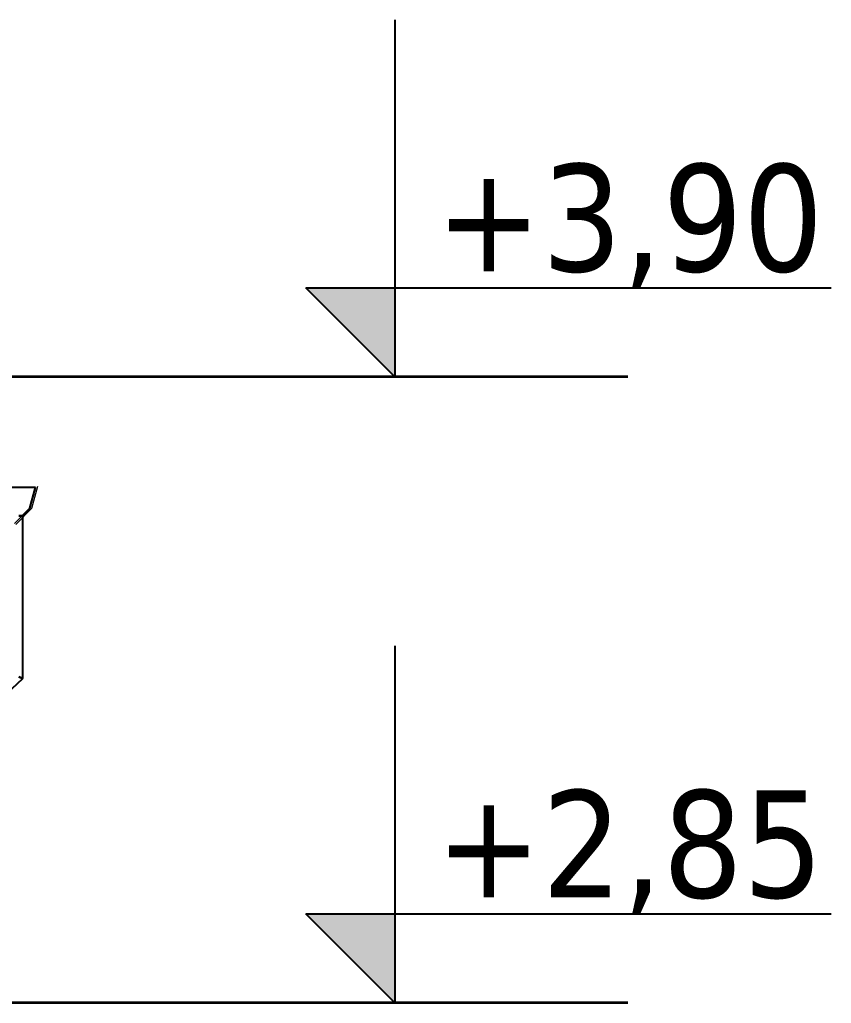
# Model space of a CAD drawing. Header units: millimetres. Extents: x 4647 to 73915, y -13612 to -8141.
# Drawn here: x 7475.7 to 7611.9, y -10788.6 to -10623.6 of the extents above; entities that cross this region are included whole.
import ezdxf

# ---------------------------------------------------------------- set-up
doc = ezdxf.new("R2010")
doc.units = ezdxf.units.MM
for name, color, linetype in [('2D - Ogólne', 7, 'Continuous'), ('Wnętrze - Umeblowanie', 7, 'Continuous'), ('Wymiarowanie - Ogólne', 7, 'Continuous')]:
    doc.layers.add(name, color=color, linetype=linetype)
doc.styles.add('GENERATED_STYLE_2', font='tahoma.ttf')

msp = doc.modelspace()

# ---------------------------------------------------------------- hatches: boundary and pattern name
at = {"layer": 'Wymiarowanie - Ogólne', "linetype": 'Continuous', "lineweight": 25}
for points in [[(7538.78, -10683.57), (7523.78, -10668.57), (7538.78, -10668.57)], [(7538.78, -10788.64), (7523.78, -10773.64), (7538.78, -10773.64)]]:
    msp.add_hatch(color=161, dxfattribs=at).paths.add_polyline_path(points, flags=0)

# ---------------------------------------------------------------- linework, layer by layer
for p, q in [((7478.4, -10702.06), (7464.4, -10702.06)), ((7477.47, -10705.56), (7478.4, -10702.06)), ((7476.16, -10706.86), (7477.47, -10705.56)), ((7476.28, -10706.86), (7475.61, -10706.86)), ((7475.61, -10706.86), (7476.16, -10706.86)), ((7476.28, -10734.14), (7476.28, -10706.86)), ((7428.4, -10778.58), (7476.28, -10734.14)), ((7475.61, -10733.85), (7476.28, -10734.14)), ((7476.28, -10734.14), (7475.61, -10733.85))]:
    msp.add_line(p, q)
at = {"layer": '2D - Ogólne', "color": 5, "lineweight": 35}
for p, q in [((7577.82, -10683.5), (7403.4, -10683.5)), ((7577.82, -10788.57), (7403.4, -10788.57))]:
    msp.add_line(p, q, dxfattribs=at)
at = {"layer": 'Wnętrze - Umeblowanie', "color": 102, "lineweight": 20}
for p, q in [((7471.4, -10702.06), (7478.4, -10702.06)), ((7478.4, -10702.06), (7477.47, -10705.56)), ((7478.4, -10702.06), (7477.47, -10705.56)), ((7477.81, -10705.56), (7478.8, -10701.86)), ((7477.47, -10705.56), (7474.9, -10708.12)), ((7477.47, -10705.56), (7474.9, -10708.12)), ((7475.1, -10708.26), (7477.81, -10705.56)), ((7475.61, -10706.86), (7476.28, -10706.86)), ((7476.28, -10706.86), (7476.28, -10734.14)), ((7476.28, -10734.14), (7428.4, -10778.58)), ((7475.61, -10733.85), (7476.28, -10734.14))]:
    msp.add_line(p, q, dxfattribs=at)
at = {"layer": 'Wymiarowanie - Ogólne', "color": 161, "lineweight": 25}
for p, q in [((7538.78, -10683.57), (7538.78, -10623.57)), ((7538.78, -10683.57), (7523.78, -10668.57)), ((7523.78, -10668.57), (7538.78, -10668.57)), ((7538.78, -10668.57), (7611.94, -10668.57)), ((7538.78, -10788.64), (7538.78, -10728.64)), ((7538.78, -10788.64), (7523.78, -10773.64)), ((7523.78, -10773.64), (7538.78, -10773.64)), ((7538.78, -10773.64), (7611.94, -10773.64))]:
    msp.add_line(p, q, dxfattribs=at)
at = {"layer": 'Wymiarowanie - Ogólne', "color": 151, "lineweight": 20}
for p, q in [((7538.78, -10683.57), (7527.53, -10683.57)), ((7538.78, -10683.57), (7550.03, -10683.57)), ((7538.78, -10788.64), (7527.53, -10788.64)), ((7538.78, -10788.64), (7550.03, -10788.64))]:
    msp.add_line(p, q, dxfattribs=at)

# ---------------------------------------------------------------- texts
at = {"layer": 'Wymiarowanie - Ogólne', "color": 5, "style": 'GENERATED_STYLE_2'}
for s, p in [('+3,90', (7545.56, -10665.8)), ('+2,85', (7545.56, -10770.88))]:
    msp.add_text(s, height=18, dxfattribs=at).set_placement(p)

doc.saveas('drawing.dxf')
